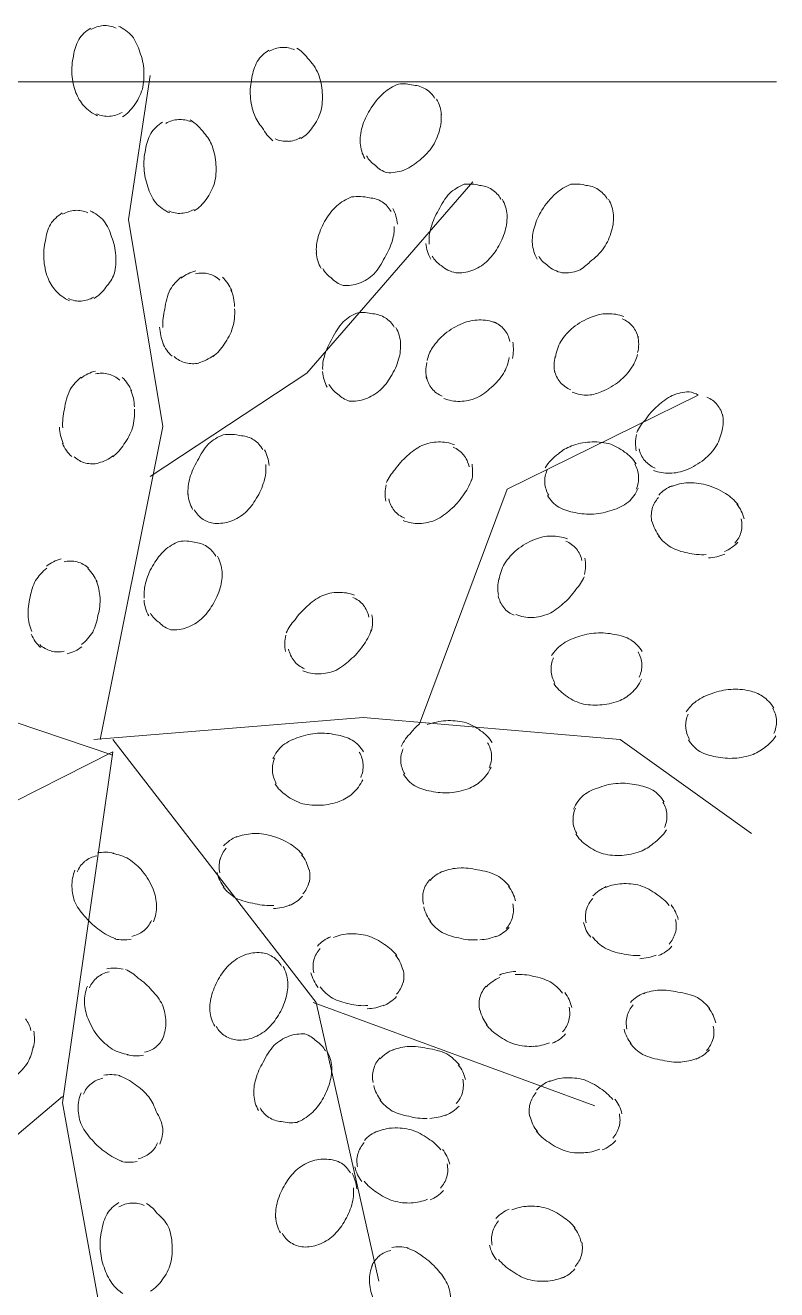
# Model space of a CAD drawing. Header units: metres. Extents: x 14 to 155, y 0 to 125.
# Drawn here: x 54.374 to 54.758, y 110.645 to 111.291 of the extents above; entities that cross this region are included whole.
import ezdxf

# ---------------------------------------------------------------- set-up
doc = ezdxf.new("R2010")
doc.units = ezdxf.units.M
doc.layers.add('PDF_Geometry', color=7, linetype='Continuous', true_color=0xc0c0c0)

msp = doc.modelspace()

# ---------------------------------------------------------------- linework, layer by layer
at = {"layer": 'PDF_Geometry', "color": 0, "lineweight": 0}
for points in [[(54.407, 111.28953, 0.107116), (54.401, 111.28371, 0.088824), (54.39837, 111.27546, 0.074265), (54.39753, 111.2659, 0.074849), (54.39959, 111.25652, 0.088992), (54.40362, 111.24987, 0.102553), (54.41065, 111.24471)], [(54.42331, 111.24424, 0.107116), (54.42931, 111.25006, 0.088824), (54.43353, 111.2584, 0.074265), (54.43428, 111.26787, 0.08184), (54.43222, 111.27734, 0.088992), (54.42828, 111.28549, 0.102553), (54.42125, 111.29065)], [(54.49822, 111.27828, 0.112979), (54.49222, 111.27247, 0.088824), (54.4895, 111.26421, 0.074265), (54.48875, 111.25475, 0.074849), (54.49081, 111.24528, 0.088992), (54.49484, 111.23871, 0.102553), (54.50028, 111.23196)], [(54.51453, 111.23309, 0.112979), (54.52053, 111.2389, 0.088824), (54.52475, 111.24715, 0.074265), (54.5255, 111.25672, 0.074849), (54.52353, 111.26609, 0.088992), (54.51791, 111.27425, 0.102553), (54.51247, 111.2794)], [(54.57847, 111.25831, 0.13598), (54.5721, 111.26037, 0.102689), (54.56441, 111.26094, 0.089013), (54.55691, 111.25644, 0.073797), (54.54978, 111.24772, 0.072677), (54.54585, 111.239, 0.090683), (54.54491, 111.23037)], [(54.46006, 111.19624, 0.112979), (54.46606, 111.20206, 0.088824), (54.47038, 111.2104, 0.074265), (54.47113, 111.21987, 0.074849), (54.46916, 111.22934, 0.088992), (54.46513, 111.2359, 0.102553), (54.458, 111.24265)], [(54.5526, 111.2194, 0.125626), (54.5585, 111.21575, 0.102689), (54.56676, 111.21687, 0.089013), (54.57426, 111.22137, 0.073797), (54.58138, 111.2284, 0.072677), (54.58532, 111.23722, 0.090683), (54.58625, 111.24584)], [(54.44384, 111.24152, 0.107116), (54.43784, 111.23571, 0.088824), (54.43512, 111.22737, 0.074265), (54.43437, 111.2179, 0.074849), (54.43634, 111.20852, 0.088992), (54.44038, 111.20027, 0.102553), (54.4475, 111.19512)], [(54.61213, 111.20712, 0.13598), (54.60576, 111.20919, 0.102689), (54.59798, 111.20975, 0.089013), (54.59057, 111.20515, 0.073797), (54.58494, 111.19653, 0.072677), (54.5811, 111.18781, 0.090683), (54.58007, 111.17918)], [(54.66651, 111.20713, 0.13598), (54.66013, 111.20919, 0.102689), (54.65245, 111.20975, 0.089013), (54.64495, 111.20516, 0.073797), (54.63773, 111.19653, 0.072677), (54.63388, 111.18781, 0.090683), (54.63285, 111.17919)], [(54.55607, 111.20075, 0.13598), (54.54969, 111.20281, 0.102689), (54.54041, 111.20328, 0.089013), (54.53291, 111.19878, 0.073797), (54.52729, 111.19174, 0.072677), (54.52344, 111.18303, 0.090683), (54.5225, 111.1744)], [(54.39256, 111.19511, 0.107116), (54.38656, 111.1893, 0.088824), (54.38394, 111.18096, 0.074265), (54.38319, 111.17149, 0.074849), (54.38516, 111.16211, 0.088992), (54.38919, 111.15546, 0.102553), (54.39622, 111.1503)], [(54.40888, 111.15143, 0.107116), (54.41488, 111.15724, 0.088824), (54.41919, 111.16399, 0.074265), (54.41994, 111.17346, 0.08184), (54.41778, 111.18293, 0.088992), (54.41384, 111.19108, 0.102553), (54.40681, 111.19624)], [(54.58626, 111.16821, 0.125626), (54.59366, 111.16456, 0.102689), (54.60191, 111.16568, 0.089013), (54.60942, 111.17018, 0.073797), (54.61504, 111.17722, 0.072677), (54.61888, 111.18594, 0.090683), (54.61991, 111.19456)], [(54.64064, 111.16822, 0.125626), (54.64814, 111.16456, 0.102689), (54.65639, 111.16569, 0.089013), (54.66229, 111.17019, 0.073797), (54.66942, 111.17722, 0.072677), (54.67335, 111.18594, 0.090683), (54.67429, 111.19456)], [(54.53019, 111.16184, 0.13598), (54.5361, 111.15809, 0.102689), (54.54435, 111.15921, 0.089013), (54.55185, 111.16381, 0.073797), (54.55738, 111.17243, 0.072677), (54.56132, 111.18115, 0.090683), (54.56226, 111.18818)], [(54.4535, 111.1624, 0.087268), (54.44778, 111.15602, 0.079764), (54.44497, 111.14599, 0.081618), (54.44403, 111.13652)], [(54.46963, 111.12171, 0.087268), (54.47535, 111.12808, 0.079764), (54.47966, 111.13652, 0.081618), (54.48069, 111.14608)], [(54.55766, 111.14149, 0.13598), (54.55129, 111.14356, 0.102689), (54.5436, 111.14412, 0.089013), (54.5361, 111.13952, 0.073797), (54.53057, 111.1309, 0.072677), (54.52663, 111.12218, 0.090683), (54.52569, 111.11515)], [(54.61392, 111.13896, 0.102), (54.60567, 111.14046, 0.09382), (54.59723, 111.13868, 0.075517), (54.58813, 111.13334, 0.072693), (54.58185, 111.12631, 0.088362), (54.57904, 111.11974)], [(54.67954, 111.14215, 0.102), (54.67129, 111.14365, 0.09382), (54.66286, 111.14187, 0.075517), (54.65376, 111.13662, 0.072693), (54.64739, 111.1295, 0.088362), (54.64467, 111.12134)], [(54.53348, 111.10258, 0.125626), (54.53929, 111.09893, 0.102689), (54.54754, 111.10005, 0.089013), (54.55504, 111.10455, 0.073797), (54.56057, 111.11159, 0.072677), (54.56451, 111.1204, 0.090683), (54.56545, 111.12893)], [(54.58757, 111.10034, 0.102), (54.59582, 111.09884, 0.09382), (54.60436, 111.10062, 0.075517), (54.61186, 111.10596, 0.072693), (54.61814, 111.11309, 0.088362), (54.62095, 111.12125)], [(54.6532, 111.10353, 0.102), (54.66145, 111.10203, 0.09382), (54.66839, 111.1039, 0.075517), (54.67739, 111.10915, 0.072693), (54.68376, 111.11628, 0.088362), (54.68658, 111.12284)], [(54.40231, 111.1112, 0.087268), (54.3966, 111.10483, 0.072677), (54.39369, 111.0948, 0.081618), (54.39285, 111.08523)], [(54.56583, 110.92248, -0.102553), (54.57099, 110.92961, -0.088992), (54.5752, 110.93402), (54.62001, 111.05402), (54.71761, 111.10203, 0.102), (54.71292, 111.10372, 0.09382), (54.70439, 111.10184, 0.075517), (54.69698, 111.09659, 0.072693), (54.69061, 111.08947, 0.088362), (54.6862, 111.0829)], [(54.41835, 111.07052, 0.087268), (54.42407, 111.07689, 0.079764), (54.42847, 111.08533, 0.081618), (54.4295, 111.0948)], [(54.49054, 111.07914, 0.13598), (54.48416, 111.08121, 0.102689), (54.47479, 111.08168, 0.089013), (54.46729, 111.07717, 0.073797), (54.46176, 111.06855, 0.072677), (54.45782, 111.05974, 0.090683), (54.45688, 111.05111)], [(54.69483, 111.06359, 0.102), (54.70308, 111.06209, 0.09382), (54.71161, 111.06387, 0.075517), (54.72061, 111.06912, 0.072693), (54.72699, 111.07625, 0.088362), (54.7298, 111.0844)], [(54.59311, 111.07662, 0.102), (54.58486, 111.07812, 0.09382), (54.57642, 111.07624, 0.075517), (54.56892, 111.07099, 0.072693), (54.56264, 111.06387, 0.088362), (54.55823, 111.0573)], [(54.68583, 111.06696, 0.112979), (54.68002, 111.07296, 0.092185), (54.67177, 111.07728, 0.074265), (54.6622, 111.07803, 0.074849), (54.65283, 111.07606, 0.088992), (54.64617, 111.07203, 0.102553), (54.63942, 111.0649)], [(54.46466, 111.03855, 0.13598), (54.47048, 111.03649, 0.102689), (54.47873, 111.03761, 0.089013), (54.48623, 111.04211, 0.073797), (54.49176, 111.04924, 0.072677), (54.4957, 111.05796, 0.090683), (54.49663, 111.06658)], [(54.56686, 111.0379, 0.102), (54.57511, 111.0364, 0.09382), (54.58354, 111.03827, 0.075517), (54.59104, 111.04352, 0.072693), (54.59733, 111.05065, 0.088362), (54.60173, 111.0588)], [(54.73796, 111.04606, 0.087268), (54.73158, 111.05178, 0.079764), (54.72155, 111.05618, 0.081618), (54.71199, 111.05721)], [(54.64055, 111.05074, 0.112979), (54.64636, 111.04474, 0.092185), (54.6547, 111.04202, 0.074265), (54.66417, 111.04127, 0.074849), (54.67364, 111.04324, 0.088992), (54.6818, 111.04728, 0.102553), (54.68695, 111.0544)], [(54.65077, 111.02852, 0.102), (54.64252, 111.03002, 0.09382), (54.63398, 111.02824, 0.075517), (54.62498, 111.02299, 0.072693), (54.61861, 111.01587, 0.088362), (54.6158, 111.00771)], [(54.69727, 111.03003, 0.087268), (54.70364, 111.02431, 0.072677), (54.71208, 111.0214, 0.081618), (54.72164, 111.02056)], [(54.46645, 111.02467, 0.125626), (54.46007, 111.02683, 0.102689), (54.45238, 111.0273, 0.089013), (54.44488, 111.0227, 0.073797), (54.43935, 111.01567, 0.072677), (54.43541, 111.00695, 0.090683), (54.43448, 110.99833)], [(54.38469, 111.01361, 0.087268), (54.37897, 111.00723, 0.079764), (54.37616, 110.99879, 0.081618), (54.37522, 110.98923)], [(54.44226, 110.98576, 0.132733), (54.44807, 110.98211, 0.102689), (54.45632, 110.98323, 0.089013), (54.46382, 110.98773, 0.073797), (54.46935, 110.99477, 0.072677), (54.47329, 111.00358, 0.090683), (54.47423, 111.01211)], [(54.62442, 110.9899, 0.102), (54.63267, 110.9884, 0.09382), (54.6412, 110.99027, 0.075517), (54.64861, 110.99552, 0.072693), (54.65499, 111.00265, 0.088362), (54.65939, 111.00921)], [(54.40241, 110.97451, 0.087268), (54.40813, 110.98089, 0.079764), (54.41085, 110.98933, 0.081618), (54.41188, 110.99879)], [(54.54192, 110.99974, 0.102), (54.53367, 111.00124, 0.09382), (54.52523, 110.99945, 0.075517), (54.51773, 110.99411, 0.072693), (54.51145, 110.98708, 0.088362), (54.50704, 110.98052)], [(54.51558, 110.96111, 0.102), (54.52383, 110.95961, 0.09382), (54.53236, 110.96139, 0.075517), (54.53976, 110.96674, 0.072693), (54.54614, 110.97386, 0.088362), (54.55054, 110.98202)], [(54.68902, 110.97096, 0.107116), (54.68321, 110.97696, 0.092185), (54.67496, 110.97968, 0.074265), (54.66539, 110.98043, 0.074849), (54.65602, 110.97846, 0.088992), (54.64777, 110.97443, 0.102553), (54.64271, 110.9689)], [(54.64383, 110.95474, 0.107116), (54.64964, 110.94874, 0.092185), (54.65789, 110.94443, 0.074265), (54.66736, 110.94368, 0.074849), (54.67683, 110.94565, 0.088992), (54.6834, 110.94968, 0.102553), (54.68855, 110.9568)], [(54.75624, 110.94218, 0.107116), (54.75043, 110.94818, 0.088824), (54.74377, 110.9509, 0.074265), (54.73421, 110.95165, 0.074849), (54.72483, 110.94959, 0.088992), (54.71658, 110.94555, 0.102553), (54.71152, 110.94012)], [(54.61224, 110.92455, 0.112979), (54.60642, 110.93055, 0.088824), (54.59808, 110.93486, 0.074265), (54.58861, 110.93561, 0.074849), (54.57914, 110.93364)], [(54.54661, 110.91976, 0.112979), (54.5408, 110.92576, 0.092185), (54.53245, 110.92839, 0.074265), (54.52298, 110.92923, 0.074849), (54.51361, 110.92717, 0.088992), (54.50536, 110.92314, 0.102553), (54.5002, 110.91611)], [(54.71265, 110.92587, 0.107116), (54.71846, 110.91987, 0.088824), (54.72671, 110.91724, 0.074265), (54.73618, 110.91649, 0.074849), (54.74565, 110.91846, 0.088992), (54.75221, 110.92249, 0.102553), (54.75737, 110.92793)], [(54.56695, 110.90833, 0.112979), (54.57277, 110.90233, 0.088824), (54.58111, 110.89961, 0.074265), (54.59058, 110.89886, 0.074849), (54.59996, 110.90083, 0.088992), (54.60661, 110.90486, 0.102553), (54.61177, 110.91199)], [(54.50133, 110.90345, 0.112979), (54.50714, 110.89745, 0.088824), (54.51548, 110.89323, 0.074265), (54.52495, 110.89248, 0.074849), (54.53442, 110.89445, 0.088992), (54.54099, 110.89848, 0.102553), (54.54614, 110.90551)], [(54.70018, 110.89418, 0.112979), (54.69437, 110.90018, 0.088824), (54.68612, 110.9028, 0.074265), (54.67665, 110.90364, 0.074849), (54.66718, 110.90158, 0.088992), (54.65902, 110.89755, 0.102553), (54.65387, 110.89052)], [(54.51558, 110.86689, 0.087268), (54.5092, 110.87261, 0.079764), (54.49908, 110.87692, 0.081618), (54.48961, 110.87795)], [(54.65499, 110.87786, 0.112979), (54.6608, 110.87186, 0.092185), (54.66905, 110.86764, 0.074265), (54.67862, 110.8668, 0.074849), (54.68799, 110.86886, 0.088992), (54.69465, 110.87289, 0.102553), (54.7014, 110.87993)], [(54.43926, 110.83285, 0.102), (54.44076, 110.8411, 0.09382), (54.43898, 110.84954, 0.075517), (54.43364, 110.85863, 0.072693), (54.42651, 110.86501, 0.088362), (54.41836, 110.86773)], [(54.39904, 110.85919, 0.102), (54.39754, 110.85094, 0.09382), (54.39932, 110.84241, 0.075517), (54.40467, 110.83501, 0.072693), (54.41179, 110.82863, 0.088362), (54.41995, 110.82422)], [(54.62115, 110.85086, 0.087268), (54.61477, 110.85658, 0.079764), (54.60474, 110.85939, 0.081618), (54.59518, 110.86033)], [(54.4748, 110.85076, 0.087268), (54.48117, 110.84504, 0.072677), (54.4912, 110.84213, 0.081618), (54.50077, 110.84129)], [(54.70281, 110.8412, 0.087268), (54.69643, 110.84692, 0.072677), (54.6879, 110.85142, 0.081618), (54.67843, 110.85236)], [(54.58046, 110.83314, 0.087268), (54.58683, 110.82742, 0.072677), (54.59527, 110.82461, 0.081618), (54.60474, 110.82367)], [(54.56358, 110.8156, 0.087268), (54.55721, 110.82132, 0.079764), (54.54868, 110.82573, 0.081618), (54.53921, 110.82676)], [(54.66362, 110.82517, 0.087268), (54.66999, 110.81945, 0.079764), (54.67853, 110.81664, 0.081618), (54.68799, 110.8157)], [(54.50011, 110.81504, 0.132733), (54.4942, 110.8171, 0.102689), (54.48595, 110.81598, 0.089013), (54.47855, 110.81148, 0.073797), (54.47292, 110.80444, 0.072677), (54.46908, 110.79573, 0.090683), (54.46805, 110.7871)], [(54.44405, 110.7736, 0.102), (54.44555, 110.78185, 0.09382), (54.44377, 110.79038, 0.075517), (54.43842, 110.79779, 0.072693), (54.43139, 110.80416, 0.088362), (54.42483, 110.80857)], [(54.47583, 110.77454, 0.13598), (54.48221, 110.77247, 0.102689), (54.48999, 110.7736, 0.089013), (54.49739, 110.7781, 0.073797), (54.50302, 110.78513, 0.072677), (54.50686, 110.79385, 0.090683), (54.50789, 110.80248)], [(54.64834, 110.79648, 0.087268), (54.64196, 110.8022, 0.072677), (54.63352, 110.80501, 0.081618), (54.62405, 110.80595)], [(54.40542, 110.79994, 0.102), (54.40392, 110.79169, 0.09382), (54.4058, 110.78325, 0.075517), (54.41105, 110.77416, 0.072693), (54.41817, 110.76778, 0.088362), (54.42633, 110.76507)], [(54.52439, 110.79957, 0.087268), (54.53077, 110.79385, 0.072677), (54.5393, 110.79095, 0.081618), (54.54877, 110.7901)], [(54.72362, 110.78842, 0.087268), (54.71725, 110.79414, 0.079764), (54.70712, 110.79695, 0.081618), (54.69765, 110.79789)], [(54.60924, 110.78035, 0.087268), (54.61562, 110.77464, 0.079764), (54.62406, 110.77023, 0.081618), (54.63362, 110.76929)], [(54.52252, 110.77182, 0.125626), (54.51661, 110.77557, 0.102689), (54.50836, 110.77444, 0.089013), (54.50096, 110.76985, 0.073797), (54.49533, 110.76122, 0.072677), (54.49149, 110.75251, 0.090683), (54.49046, 110.74388)], [(54.68284, 110.77079, 0.087268), (54.68922, 110.76508, 0.072677), (54.69934, 110.76217, 0.081618), (54.70881, 110.76123)], [(54.34279, 110.74828, 0.102), (54.35105, 110.74678, 0.09382), (54.35948, 110.74856, 0.075517), (54.36858, 110.75391, 0.072693), (54.37495, 110.76103, 0.088362), (54.37767, 110.7691)], [(54.59556, 110.75963, 0.087268), (54.58918, 110.76535, 0.079764), (54.57915, 110.76817, 0.081618), (54.56958, 110.7691)], [(54.49824, 110.73291, 0.13598), (54.50461, 110.73085, 0.102689), (54.5124, 110.73038, 0.089013), (54.5198, 110.73488, 0.073797), (54.52543, 110.74191, 0.072677), (54.52927, 110.75073, 0.090683), (54.5303, 110.75926)], [(54.44246, 110.71922, 0.102), (54.44396, 110.72747, 0.09382), (54.44058, 110.73591, 0.075517), (54.43683, 110.74341, 0.072693), (54.4298, 110.74978, 0.088362), (54.42164, 110.75419)], [(54.67393, 110.74201, 0.087268), (54.66756, 110.74773, 0.072677), (54.65912, 110.75223, 0.081618), (54.64965, 110.75307)], [(54.40223, 110.74556, 0.102), (54.40074, 110.73731, 0.09382), (54.40252, 110.72878, 0.075517), (54.40786, 110.72138, 0.072693), (54.41499, 110.715, 0.088362), (54.42314, 110.71059)], [(54.55487, 110.74191, 0.087268), (54.56124, 110.73619, 0.079764), (54.56968, 110.73348, 0.081618), (54.57915, 110.73245)], [(54.58599, 110.71641, 0.087268), (54.57962, 110.72213, 0.079764), (54.57109, 110.72654, 0.081618), (54.56162, 110.72748)], [(54.63484, 110.72598, 0.087268), (54.64121, 110.72026, 0.072677), (54.64965, 110.71576, 0.081618), (54.65922, 110.71482)], [(54.53527, 110.70947, 0.125626), (54.52787, 110.71154, 0.102689), (54.51962, 110.71041, 0.089013), (54.51212, 110.70591, 0.073797), (54.50658, 110.69878, 0.072677), (54.50265, 110.69007, 0.090683), (54.50171, 110.68144)], [(54.54681, 110.70038, 0.087268), (54.55318, 110.69466, 0.079764), (54.56171, 110.69026, 0.081618), (54.57118, 110.68922)], [(54.50949, 110.66888, 0.125626), (54.51587, 110.66672, 0.102689), (54.52356, 110.66794, 0.089013), (54.53106, 110.67244, 0.073797), (54.53659, 110.67947, 0.072677), (54.54052, 110.68829, 0.090683), (54.54146, 110.69691)], [(54.42146, 110.68941, 0.112979), (54.41546, 110.68359, 0.088824), (54.41274, 110.67525, 0.074265), (54.41199, 110.66578, 0.074849), (54.41396, 110.65631, 0.088992), (54.41799, 110.64815, 0.102553), (54.42352, 110.643)], [(54.43768, 110.64412, 0.107116), (54.44368, 110.64994, 0.088824), (54.44799, 110.65828, 0.074265), (54.44874, 110.66775, 0.074849), (54.44677, 110.67722, 0.088992), (54.44115, 110.68378, 0.102553), (54.43561, 110.68894)], [(54.65481, 110.67638, 0.087268), (54.64844, 110.6821, 0.072677), (54.6399, 110.6866, 0.081618), (54.63043, 110.68754)], [(54.58975, 110.63119, 0.102), (54.59125, 110.63944, 0.09382), (54.58937, 110.64797, 0.075517), (54.58412, 110.65538, 0.072693), (54.577, 110.66175, 0.088362), (54.56884, 110.66616)], [(54.61562, 110.66035, 0.087268), (54.622, 110.65463, 0.072677), (54.63053, 110.65013, 0.081618), (54.64, 110.64929)], [(54.55112, 110.65753, 0.102), (54.54962, 110.64928, 0.09382), (54.5514, 110.64085, 0.075517), (54.55665, 110.63175, 0.072693), (54.56378, 110.62538, 0.088362), (54.57034, 110.62257)]]:
    msp.add_lwpolyline(points, format="xyb", dxfattribs=at)
for points in [[(54.15752, 111.26205), (54.75764, 111.26207)], [(54.41198, 110.92604), (54.44394, 111.08608), (54.42641, 111.19174), (54.43756, 111.26534)], [(54.43757, 111.06049), (54.51754, 111.11327), (54.60238, 111.21097)], [(54.1159, 110.96925), (54.17834, 110.98847), (54.26638, 110.96926), (54.41835, 110.91807)], [(54.40879, 110.92604), (54.54642, 110.9373), (54.67768, 110.92605), (54.7449, 110.87805)], [(54.41835, 110.92604), (54.52243, 110.7916), (54.5544, 110.64919)], [(54.18632, 110.68443), (54.20713, 110.72924), (54.29188, 110.85563), (54.41835, 110.91967), (54.39277, 110.74041), (54.41996, 110.59003)], [(54.52074, 110.7916), (54.66475, 110.73882)], [(54.39277, 110.7436), (54.25833, 110.62996)]]:
    msp.add_lwpolyline(points, dxfattribs=at)
for centre, radius, start, end in [((54.46385, 111.14991), 0.01452, 75.94207, 102.44847), ((54.46109, 111.1479), 0.01962, 22.65481, 47.22821), ((54.46204, 111.13629), 0.01962, 202.65481, 227.22821), ((54.41266, 111.09871), 0.01452, 75.94207, 102.44847), ((54.45928, 111.1326), 0.01452, 255.94207, 282.44847), ((54.4099, 111.09662), 0.01962, 22.65481, 47.22821), ((54.41076, 111.08501), 0.01962, 202.65481, 227.22821), ((54.408, 111.08141), 0.01452, 255.94207, 282.44847), ((54.71185, 111.03761), 0.01962, 112.65481, 137.22821), ((54.70816, 111.04037), 0.01452, 165.94207, 192.44847), ((54.72547, 111.03571), 0.01452, 345.94207, 12.44847), ((54.72346, 111.04016), 0.01962, 292.65481, 317.22821), ((54.39664, 111.00271), 0.01452, 75.94207, 102.44847), ((54.39228, 110.99902), 0.01962, 22.65481, 47.22821), ((54.39483, 110.98741), 0.01962, 202.65481, 227.22821), ((54.39047, 110.98531), 0.01452, 255.94207, 282.44847), ((54.48938, 110.85835), 0.01962, 112.65481, 137.22821), ((54.48729, 110.86111), 0.01452, 165.94207, 192.44847), ((54.50468, 110.85654), 0.01452, 345.94207, 12.44847), ((54.59495, 110.84072), 0.01962, 112.65481, 137.22821), ((54.59135, 110.84508), 0.01452, 165.94207, 192.44847), ((54.6782, 110.83276), 0.01962, 112.65481, 137.22821), ((54.50099, 110.8593), 0.01962, 292.65481, 317.22821), ((54.60866, 110.83892), 0.01452, 345.94207, 12.44847), ((54.67451, 110.83552), 0.01452, 165.94207, 192.44847), ((54.60656, 110.84327), 0.01962, 292.65481, 317.22821), ((54.69191, 110.83086), 0.01452, 345.94207, 12.44847), ((54.53739, 110.80716), 0.01962, 112.65481, 137.22821), ((54.68981, 110.83371), 0.01962, 292.65481, 317.22821), ((54.53529, 110.80992), 0.01452, 165.94207, 192.44847), ((54.55269, 110.80526), 0.01452, 345.94207, 12.44847), ((54.62383, 110.78635), 0.01962, 112.65481, 137.22821), ((54.69743, 110.77838), 0.01962, 112.65481, 137.22821), ((54.549, 110.80802), 0.01962, 292.65481, 317.22821), ((54.62014, 110.7907), 0.01452, 165.94207, 192.44847), ((54.63744, 110.78613), 0.01452, 345.94207, 12.44847), ((54.69533, 110.78114), 0.01452, 165.94207, 192.44847), ((54.71113, 110.77648), 0.01452, 345.94207, 12.44847), ((54.63544, 110.7889), 0.01962, 292.65481, 317.22821), ((54.56936, 110.7495), 0.01962, 112.65481, 137.22821), ((54.70904, 110.78084), 0.01962, 292.65481, 317.22821), ((54.56567, 110.75386), 0.01452, 165.94207, 192.44847), ((54.58307, 110.74929), 0.01452, 345.94207, 12.44847), ((54.64943, 110.73356), 0.01962, 112.65481, 137.22821), ((54.58097, 110.75205), 0.01962, 292.65481, 317.22821), ((54.64574, 110.73633), 0.01452, 165.94207, 192.44847), ((54.66313, 110.73166), 0.01452, 345.94207, 12.44847), ((54.56139, 110.70787), 0.01962, 112.65481, 137.22821), ((54.66104, 110.73443), 0.01962, 292.65481, 317.22821), ((54.5577, 110.71073), 0.01452, 165.94207, 192.44847), ((54.5751, 110.70607), 0.01452, 345.94207, 12.44847), ((54.573, 110.70883), 0.01962, 292.65481, 317.22821), ((54.62861, 110.66794), 0.01962, 112.65481, 137.22821), ((54.62652, 110.6707), 0.01452, 165.94207, 192.44847), ((54.64391, 110.66603), 0.01452, 345.94207, 12.44847), ((54.64022, 110.6688), 0.01962, 292.65481, 317.22821)]:
    msp.add_arc(centre, radius, start, end, dxfattribs=at)
for points in [[(54.41356, 111.29084), (54.41131, 111.29074), (54.40915, 111.28999), (54.40718, 111.28887)], [(54.42012, 111.28962), (54.41806, 111.29056), (54.41581, 111.29103), (54.41356, 111.29084)], [(54.50478, 111.27968), (54.50253, 111.27959), (54.50037, 111.27884), (54.49841, 111.27772)], [(54.51134, 111.27847), (54.50928, 111.2794), (54.50703, 111.27987), (54.50478, 111.27968)], [(54.58307, 111.25353), (54.58194, 111.2555), (54.58044, 111.25719), (54.57847, 111.25841)], [(54.58635, 111.24537), (54.58607, 111.24819), (54.58532, 111.25091), (54.58391, 111.25334)], [(54.41018, 111.24574), (54.41225, 111.2448), (54.4145, 111.24434), (54.41675, 111.24452)], [(54.41675, 111.24452), (54.419, 111.24462), (54.42115, 111.24537), (54.42312, 111.24649)], [(54.45191, 111.24284), (54.44966, 111.24274), (54.4475, 111.24199), (54.44553, 111.24087)], [(54.45847, 111.24162), (54.45641, 111.24256), (54.45416, 111.24303), (54.45191, 111.24284)], [(54.50141, 111.233), (54.50347, 111.23206), (54.50572, 111.23159), (54.50797, 111.23178)], [(54.50797, 111.23168), (54.51022, 111.23178), (54.51238, 111.23253), (54.51435, 111.23365)], [(54.54482, 111.23084), (54.5451, 111.22803), (54.54585, 111.22531), (54.54725, 111.22287)], [(54.5481, 111.22428), (54.54922, 111.22231), (54.55072, 111.22062), (54.55269, 111.2194)], [(54.61673, 111.20225), (54.6156, 111.20422), (54.6141, 111.2059), (54.61213, 111.20712)], [(54.6711, 111.20225), (54.66998, 111.20422), (54.66848, 111.20591), (54.66651, 111.20713)], [(54.40569, 111.19521), (54.40362, 111.19615), (54.40137, 111.19661), (54.39912, 111.19643)], [(54.45359, 111.19493), (54.45584, 111.19502), (54.458, 111.19577), (54.45997, 111.1969)], [(54.56066, 111.19587), (54.55954, 111.19784), (54.55804, 111.19953), (54.55607, 111.20075)], [(54.56394, 111.1894), (54.56366, 111.19221), (54.56291, 111.19493), (54.56151, 111.19737)], [(54.61991, 111.19419), (54.61963, 111.197), (54.61888, 111.19972), (54.61748, 111.20215)], [(54.67429, 111.19419), (54.67401, 111.197), (54.67326, 111.19972), (54.67185, 111.20216)], [(54.39912, 111.19643), (54.39687, 111.19633), (54.39472, 111.19558), (54.39275, 111.19446)], [(54.44703, 111.19615), (54.44909, 111.19521), (54.45134, 111.19474), (54.45359, 111.19493)], [(54.57848, 111.17956), (54.57876, 111.17675), (54.57951, 111.17403), (54.58091, 111.17159)], [(54.63285, 111.17956), (54.63313, 111.17675), (54.63388, 111.17403), (54.63529, 111.17159)], [(54.52241, 111.17477), (54.52269, 111.17196), (54.52344, 111.16924), (54.52485, 111.16681)], [(54.58166, 111.17309), (54.58279, 111.17112), (54.58429, 111.16943), (54.58626, 111.16821)], [(54.63613, 111.17309), (54.63726, 111.17112), (54.63876, 111.16944), (54.64073, 111.16822)], [(54.46082, 111.16549), (54.4581, 111.16483), (54.45547, 111.16362), (54.45331, 111.16183)], [(54.52569, 111.16671), (54.52682, 111.16474), (54.52832, 111.16306), (54.53029, 111.16184)], [(54.47319, 111.1608), (54.4715, 111.1623), (54.46953, 111.16343), (54.46738, 111.16399)], [(54.40231, 111.15011), (54.40456, 111.15021), (54.40672, 111.15096), (54.40869, 111.15208)], [(54.48069, 111.1474), (54.4805, 111.1503), (54.47994, 111.15312), (54.47882, 111.15574)], [(54.39575, 111.15133), (54.39781, 111.15039), (54.40006, 111.14993), (54.40231, 111.15011)], [(54.56226, 111.13671), (54.56113, 111.13868), (54.55963, 111.14037), (54.55766, 111.14159)], [(54.61851, 111.1355), (54.6171, 111.13728), (54.61523, 111.13859), (54.61317, 111.13943)], [(54.68414, 111.13709), (54.68273, 111.13887), (54.68086, 111.14019), (54.67879, 111.14103)], [(54.44235, 111.1368), (54.44253, 111.1339), (54.4431, 111.13108), (54.44422, 111.12846)], [(54.56554, 111.12856), (54.56526, 111.13137), (54.56451, 111.13409), (54.5631, 111.13652)], [(54.62132, 111.1295), (54.62085, 111.13175), (54.61992, 111.13381), (54.61851, 111.1355)], [(54.68695, 111.13109), (54.68648, 111.13334), (54.68554, 111.1354), (54.68414, 111.13709)], [(54.68667, 111.12387), (54.68733, 111.12659), (54.68733, 111.1295), (54.68686, 111.13222)], [(54.62264, 111.12068), (54.62329, 111.1234), (54.62329, 111.12631), (54.62282, 111.12903)], [(54.44985, 111.12171), (54.45154, 111.12021), (54.4535, 111.11908), (54.45566, 111.11852)], [(54.46232, 111.11861), (54.46504, 111.11927), (54.46766, 111.12049), (54.46982, 111.12227)], [(54.64448, 111.12181), (54.64382, 111.11909), (54.64382, 111.11618), (54.64429, 111.11346)], [(54.40963, 111.1143), (54.40691, 111.11364), (54.40428, 111.11242), (54.40213, 111.11064)], [(54.422, 111.10961), (54.42032, 111.11111), (54.41835, 111.11224), (54.41619, 111.1128)], [(54.5256, 111.11402), (54.52588, 111.11121), (54.52663, 111.10849), (54.52804, 111.10605)], [(54.57895, 111.11862), (54.57829, 111.1159), (54.57829, 111.11299), (54.57876, 111.11027)], [(54.6442, 111.11468), (54.64467, 111.11243), (54.64561, 111.11037), (54.64701, 111.10868)], [(54.52888, 111.10746), (54.53001, 111.10549), (54.53151, 111.1038), (54.53348, 111.10258)], [(54.57867, 111.11149), (54.57913, 111.10924), (54.58007, 111.10718), (54.58148, 111.10549)], [(54.64711, 111.10868), (54.64851, 111.1069), (54.65039, 111.10559), (54.65245, 111.10475)], [(54.4295, 111.09611), (54.42932, 111.09902), (54.42875, 111.10183), (54.42763, 111.10446)], [(54.58148, 111.1054), (54.58289, 111.10362), (54.58476, 111.10231), (54.58682, 111.10146)], [(54.72736, 111.09706), (54.72595, 111.09884), (54.72408, 111.10015), (54.72202, 111.101)], [(54.73017, 111.09106), (54.7297, 111.09331), (54.72877, 111.09537), (54.72736, 111.09706)], [(54.72989, 111.08394), (54.73055, 111.08665), (54.73055, 111.08956), (54.73008, 111.09228)], [(54.39116, 111.08561), (54.39135, 111.0827), (54.39191, 111.07989), (54.39303, 111.07727)], [(54.68611, 111.08187), (54.68545, 111.07915), (54.68545, 111.07625), (54.68592, 111.07353)], [(54.49504, 111.07427), (54.49391, 111.07624), (54.49241, 111.07793), (54.49044, 111.07914)], [(54.49832, 111.06611), (54.49804, 111.06893), (54.49729, 111.07164), (54.49588, 111.07408)], [(54.5977, 111.07146), (54.59629, 111.07324), (54.59442, 111.07455), (54.59236, 111.0754)], [(54.68742, 111.07465), (54.68789, 111.0724), (54.68883, 111.07034), (54.69023, 111.06865)], [(54.39866, 111.07052), (54.40035, 111.06902), (54.40232, 111.06789), (54.40447, 111.06733)], [(54.41113, 111.06742), (54.41385, 111.06808), (54.41647, 111.0693), (54.41863, 111.07108)], [(54.60051, 111.06546), (54.60004, 111.06771), (54.59911, 111.06977), (54.5977, 111.07146)], [(54.69033, 111.06865), (54.69174, 111.06687), (54.69361, 111.06556), (54.69567, 111.06471)], [(54.60183, 111.05834), (54.60248, 111.06105), (54.60248, 111.06396), (54.60201, 111.06668)], [(54.64045, 111.06377), (54.63951, 111.06171), (54.63905, 111.05946), (54.63923, 111.05721)], [(54.68714, 111.06049), (54.68705, 111.06275), (54.6863, 111.0649), (54.68517, 111.06687)], [(54.55814, 111.05618), (54.55748, 111.05346), (54.55748, 111.05055), (54.55795, 111.04783)], [(54.63923, 111.05721), (54.63933, 111.05496), (54.64008, 111.05281), (54.6412, 111.05084)], [(54.68592, 111.05393), (54.68686, 111.05599), (54.68733, 111.05824), (54.68714, 111.06049)], [(54.71236, 111.05721), (54.70945, 111.05703), (54.70664, 111.05646), (54.70402, 111.05534)], [(54.45679, 111.05158), (54.45707, 111.04877), (54.45782, 111.04605), (54.45923, 111.04361)], [(54.55945, 111.04905), (54.55992, 111.0468), (54.56086, 111.04474), (54.56226, 111.04305)], [(54.69727, 111.04971), (54.69577, 111.04803), (54.69464, 111.04606), (54.69408, 111.0439)], [(54.46007, 111.04342), (54.46119, 111.04145), (54.46269, 111.03977), (54.46466, 111.03855)], [(54.56226, 111.04305), (54.56367, 111.04127), (54.56554, 111.03996), (54.56761, 111.03911)], [(54.74105, 111.03884), (54.74039, 111.04156), (54.73918, 111.04418), (54.73739, 111.04634)], [(54.69417, 111.03734), (54.69483, 111.03462), (54.69605, 111.03199), (54.69783, 111.02984)], [(54.73636, 111.02637), (54.73786, 111.02806), (54.73899, 111.03003), (54.73955, 111.03218)], [(54.47104, 111.0198), (54.46991, 111.02177), (54.46841, 111.02345), (54.46645, 111.02467)], [(54.65536, 111.02346), (54.65395, 111.02524), (54.65208, 111.02655), (54.65002, 111.0274)], [(54.65817, 111.01746), (54.6577, 111.01971), (54.65677, 111.02177), (54.65536, 111.02346)], [(54.39201, 111.01829), (54.38929, 111.01764), (54.38666, 111.01642), (54.38451, 111.01464)], [(54.40607, 111.01361), (54.40438, 111.01511), (54.40241, 111.01623), (54.40026, 111.01679)], [(54.47432, 111.01173), (54.47404, 111.01455), (54.47329, 111.01727), (54.47188, 111.0197)], [(54.65949, 111.01034), (54.66014, 111.01305), (54.66014, 111.01596), (54.65967, 111.01868)], [(54.72286, 111.01887), (54.72577, 111.01906), (54.72858, 111.01962), (54.73121, 111.02074)], [(54.41188, 110.99851), (54.41169, 111.00142), (54.41113, 111.00423), (54.41001, 111.00686)], [(54.6157, 111.00818), (54.61505, 111.00546), (54.61505, 111.00255), (54.61552, 110.99983)], [(54.43438, 110.9972), (54.43466, 110.99439), (54.43541, 110.99167), (54.43682, 110.98923)], [(54.54651, 110.99467), (54.54511, 110.99646), (54.54323, 110.99777), (54.54117, 110.99861)], [(54.61542, 110.99946), (54.61589, 110.99721), (54.61683, 110.99515), (54.61823, 110.99346)], [(54.43766, 110.99064), (54.43879, 110.98867), (54.44029, 110.98698), (54.44226, 110.98576)], [(54.54933, 110.98858), (54.54886, 110.99083), (54.54792, 110.99289), (54.54651, 110.99458)], [(54.61823, 110.99346), (54.61964, 110.99168), (54.62152, 110.99036), (54.62358, 110.98952)], [(54.37513, 110.98951), (54.37532, 110.9866), (54.37588, 110.98379), (54.37701, 110.98117)], [(54.55064, 110.98146), (54.55129, 110.98417), (54.55129, 110.98708), (54.55083, 110.9898)], [(54.50686, 110.97939), (54.5062, 110.97667), (54.5062, 110.97377), (54.50667, 110.97105)], [(54.38104, 110.97451), (54.38273, 110.97301), (54.38469, 110.97189), (54.38685, 110.97132)], [(54.3951, 110.96982), (54.39782, 110.97048), (54.40044, 110.9717), (54.4026, 110.97348)], [(54.50826, 110.97227), (54.50873, 110.97002), (54.50967, 110.96795), (54.51107, 110.96627)], [(54.68883, 110.9644), (54.68874, 110.96665), (54.68799, 110.9688), (54.68686, 110.97077)], [(54.51107, 110.96617), (54.51248, 110.96439), (54.51436, 110.96308), (54.51642, 110.96223)], [(54.64364, 110.96777), (54.64271, 110.96571), (54.64224, 110.96346), (54.64242, 110.96121)], [(54.68752, 110.95793), (54.68846, 110.95999), (54.68893, 110.96224), (54.68874, 110.96449)], [(54.64242, 110.96121), (54.64252, 110.95896), (54.64327, 110.9568), (54.64439, 110.95483)], [(54.71246, 110.93899), (54.71152, 110.93693), (54.71105, 110.93468), (54.71124, 110.93243)], [(54.75765, 110.93562), (54.75756, 110.93787), (54.75681, 110.94002), (54.75568, 110.94199)], [(54.71124, 110.93243), (54.71133, 110.93018), (54.71209, 110.92802), (54.71321, 110.92605)], [(54.75634, 110.92905), (54.75727, 110.93112), (54.75774, 110.93337), (54.75756, 110.93562)], [(54.54633, 110.9132), (54.54623, 110.91545), (54.54548, 110.91761), (54.54436, 110.91958)], [(54.56686, 110.92136), (54.56592, 110.9193), (54.56545, 110.91705), (54.56564, 110.9148)], [(54.61196, 110.91799), (54.61186, 110.92024), (54.61111, 110.92239), (54.60999, 110.92436)], [(54.50123, 110.91658), (54.5003, 110.91451), (54.49983, 110.91226), (54.50001, 110.91001)], [(54.54511, 110.90664), (54.54605, 110.9087), (54.54652, 110.91095), (54.54633, 110.9132)], [(54.56564, 110.9148), (54.56574, 110.91255), (54.56649, 110.91039), (54.56761, 110.90842)], [(54.61074, 110.91152), (54.61167, 110.91358), (54.61214, 110.91583), (54.61196, 110.91808)], [(54.50001, 110.91001), (54.50011, 110.90776), (54.50086, 110.90561), (54.50198, 110.90364)], [(54.70159, 110.88761), (54.70149, 110.88986), (54.70074, 110.89202), (54.69962, 110.89399)], [(54.6549, 110.89099), (54.65396, 110.88892), (54.65349, 110.88667), (54.65368, 110.88442)], [(54.70037, 110.88105), (54.70131, 110.88311), (54.70177, 110.88536), (54.70159, 110.88761)], [(54.65358, 110.88442), (54.65368, 110.88217), (54.65443, 110.88002), (54.65555, 110.87805)], [(54.48989, 110.87795), (54.48698, 110.87776), (54.48417, 110.8772), (54.48155, 110.87607)], [(54.41892, 110.86791), (54.4162, 110.86857), (54.41329, 110.86857), (54.41057, 110.8681)], [(54.47639, 110.87045), (54.47489, 110.86876), (54.47376, 110.86679), (54.4732, 110.86463)], [(54.51858, 110.85957), (54.51792, 110.86229), (54.5167, 110.86492), (54.51492, 110.86707)], [(54.40411, 110.86369), (54.40232, 110.86229), (54.40101, 110.86041), (54.40017, 110.85835)], [(54.4102, 110.8666), (54.40795, 110.86613), (54.40589, 110.86519), (54.4042, 110.86379)], [(54.4717, 110.85807), (54.47236, 110.85535), (54.47358, 110.85273), (54.47536, 110.85057)], [(54.58046, 110.85451), (54.57896, 110.85283), (54.57783, 110.85086), (54.57727, 110.8487)], [(54.59555, 110.86042), (54.59264, 110.86023), (54.58983, 110.85967), (54.58721, 110.85854)], [(54.51549, 110.8471), (54.51699, 110.84879), (54.51811, 110.85076), (54.51867, 110.85292)], [(54.62424, 110.84355), (54.62358, 110.84626), (54.62237, 110.84889), (54.62058, 110.85105)], [(54.67871, 110.85236), (54.67581, 110.85217), (54.67299, 110.85161), (54.67037, 110.85049)], [(54.50049, 110.8396), (54.50339, 110.83979), (54.5062, 110.84035), (54.50883, 110.84148)], [(54.66371, 110.84486), (54.66221, 110.84317), (54.66109, 110.8412), (54.66052, 110.83905)], [(54.7074, 110.83399), (54.70674, 110.8367), (54.70553, 110.83933), (54.70374, 110.84149)], [(54.57736, 110.84045), (54.57802, 110.83773), (54.57924, 110.83511), (54.58102, 110.83295)], [(54.61955, 110.82948), (54.62105, 110.83117), (54.62218, 110.83314), (54.62274, 110.8353)], [(54.4342, 110.82826), (54.43598, 110.82966), (54.4373, 110.83154), (54.43814, 110.8336)], [(54.65902, 110.83248), (54.65968, 110.82977), (54.6609, 110.82714), (54.66268, 110.82498)], [(54.41939, 110.82413), (54.42211, 110.82347), (54.42501, 110.82347), (54.42773, 110.82394)], [(54.42811, 110.82544), (54.43036, 110.82591), (54.43242, 110.82685), (54.43411, 110.82826)], [(54.53949, 110.82676), (54.53658, 110.82657), (54.53377, 110.82601), (54.53114, 110.82489)], [(54.60605, 110.82367), (54.60896, 110.82386), (54.61177, 110.82442), (54.6144, 110.82554)], [(54.70271, 110.82152), (54.70421, 110.8232), (54.70534, 110.82517), (54.7059, 110.82733)], [(54.52439, 110.81926), (54.52289, 110.81757), (54.52177, 110.8156), (54.52121, 110.81345)], [(54.56658, 110.80839), (54.56593, 110.8111), (54.56471, 110.81373), (54.56293, 110.81589)], [(54.68771, 110.81402), (54.69062, 110.8142), (54.69343, 110.81477), (54.69606, 110.81589)], [(54.4237, 110.80866), (54.42098, 110.80932), (54.41808, 110.80932), (54.41536, 110.80885)], [(54.50471, 110.81016), (54.50358, 110.81213), (54.50208, 110.81382), (54.50011, 110.81504)], [(54.50789, 110.8021), (54.50761, 110.80491), (54.50686, 110.80763), (54.50546, 110.81007)], [(54.41048, 110.80454), (54.4087, 110.80313), (54.40739, 110.80125), (54.40655, 110.79919)], [(54.41658, 110.80735), (54.41433, 110.80688), (54.41226, 110.80594), (54.41058, 110.80454)], [(54.51971, 110.80688), (54.52036, 110.80417), (54.52158, 110.80154), (54.52336, 110.79938)], [(54.62434, 110.80754), (54.62143, 110.80736), (54.61862, 110.80679), (54.61599, 110.80567)], [(54.56349, 110.79592), (54.56499, 110.7976), (54.56611, 110.79957), (54.56668, 110.80173)], [(54.60924, 110.80004), (54.60774, 110.79836), (54.60662, 110.79639), (54.60605, 110.79423)], [(54.65303, 110.78917), (54.65237, 110.79189), (54.65115, 110.79451), (54.64937, 110.79667)], [(54.69793, 110.79798), (54.69503, 110.7978), (54.69221, 110.79723), (54.68959, 110.79611)], [(54.54849, 110.78842), (54.5514, 110.7886), (54.55421, 110.78917), (54.55683, 110.79029)], [(54.68443, 110.79048), (54.68293, 110.7888), (54.68181, 110.78683), (54.68125, 110.78467)], [(54.37655, 110.77735), (54.37608, 110.7796), (54.37514, 110.78166), (54.37373, 110.78335)], [(54.46805, 110.78747), (54.46833, 110.78466), (54.46908, 110.78194), (54.47049, 110.77951)], [(54.60615, 110.78767), (54.6068, 110.78495), (54.60802, 110.78232), (54.60981, 110.78017)], [(54.72662, 110.7812), (54.72597, 110.78392), (54.72475, 110.78655), (54.72297, 110.7887)], [(54.37786, 110.76863), (54.37851, 110.77135), (54.37851, 110.77425), (54.37805, 110.77697)], [(54.47124, 110.77941), (54.47236, 110.77744), (54.47386, 110.77576), (54.47583, 110.77454)], [(54.64834, 110.7767), (54.64984, 110.77839), (54.65096, 110.78036), (54.65153, 110.78251)], [(54.67975, 110.77801), (54.6804, 110.77529), (54.68162, 110.77267), (54.6834, 110.77051)], [(54.44058, 110.7691), (54.44236, 110.7705), (54.44367, 110.77238), (54.44452, 110.77444)], [(54.52711, 110.76694), (54.52599, 110.76891), (54.52449, 110.7706), (54.52252, 110.77182)], [(54.63324, 110.7692), (54.63615, 110.76939), (54.63896, 110.76995), (54.64159, 110.77107)], [(54.72194, 110.76714), (54.72344, 110.76883), (54.72456, 110.7708), (54.72512, 110.77295)], [(54.42577, 110.76488), (54.42849, 110.76422), (54.43139, 110.76422), (54.43411, 110.76469)], [(54.43458, 110.76619), (54.43683, 110.76666), (54.43889, 110.7676), (54.44058, 110.769)], [(54.5303, 110.75888), (54.53002, 110.76169), (54.52927, 110.76441), (54.52786, 110.76685)], [(54.56987, 110.7692), (54.56696, 110.76901), (54.56415, 110.76845), (54.56152, 110.76732)], [(54.55487, 110.76329), (54.55337, 110.7616), (54.55224, 110.75963), (54.55168, 110.75748)], [(54.59865, 110.75232), (54.59799, 110.75504), (54.59677, 110.75767), (54.59499, 110.75982)], [(54.70853, 110.76123), (54.71144, 110.76142), (54.71425, 110.76198), (54.71687, 110.76311)], [(54.41339, 110.75297), (54.41114, 110.7525), (54.40908, 110.75156), (54.40739, 110.75016)], [(54.42211, 110.75428), (54.41939, 110.75494), (54.41649, 110.75494), (54.41377, 110.75447)], [(54.64993, 110.75317), (54.64703, 110.75298), (54.64421, 110.75242), (54.64159, 110.75129)], [(54.4073, 110.75006), (54.40552, 110.74866), (54.4042, 110.74678), (54.40336, 110.74472)], [(54.49046, 110.74435), (54.49074, 110.74154), (54.49149, 110.73882), (54.4929, 110.73638)], [(54.55177, 110.74923), (54.55243, 110.74651), (54.55365, 110.74388), (54.55543, 110.74173)], [(54.59396, 110.73995), (54.59546, 110.74163), (54.59659, 110.7436), (54.59715, 110.74576)], [(54.63484, 110.74567), (54.63334, 110.74398), (54.63221, 110.74201), (54.63165, 110.73985)], [(54.67862, 110.73479), (54.67797, 110.73751), (54.67675, 110.74014), (54.67497, 110.74229)], [(54.49365, 110.73779), (54.49477, 110.73582), (54.49627, 110.73413), (54.49824, 110.73291)], [(54.58046, 110.73245), (54.58337, 110.73263), (54.58618, 110.7332), (54.58881, 110.73432)], [(54.63175, 110.7332), (54.6324, 110.73048), (54.63362, 110.72785), (54.6354, 110.7257)], [(54.5619, 110.72757), (54.55899, 110.72738), (54.55618, 110.72682), (54.55355, 110.72569)], [(54.67394, 110.72232), (54.67544, 110.72401), (54.67656, 110.72598), (54.67712, 110.72814)], [(54.43739, 110.71463), (54.43918, 110.71603), (54.44049, 110.71791), (54.44133, 110.71997)], [(54.5469, 110.72007), (54.5454, 110.71838), (54.54427, 110.71641), (54.54371, 110.71426)], [(54.43139, 110.71181), (54.43364, 110.71228), (54.43571, 110.71322), (54.43739, 110.71463)], [(54.59059, 110.7091), (54.58993, 110.71182), (54.58871, 110.71445), (54.58693, 110.7166)], [(54.65893, 110.71482), (54.66184, 110.71501), (54.66465, 110.71557), (54.66728, 110.7167)], [(54.42258, 110.7105), (54.4253, 110.70984), (54.42821, 110.70984), (54.43092, 110.71031)], [(54.53987, 110.7046), (54.53874, 110.70657), (54.53724, 110.70826), (54.53527, 110.70947)], [(54.54212, 110.7076), (54.54277, 110.70488), (54.54399, 110.70226), (54.54577, 110.7001)], [(54.54315, 110.69644), (54.54287, 110.69926), (54.54212, 110.70197), (54.54071, 110.70441)], [(54.5859, 110.69673), (54.5874, 110.69841), (54.58853, 110.70038), (54.58909, 110.70254)], [(54.42793, 110.68913), (54.42568, 110.68903), (54.42352, 110.68828), (54.42155, 110.68716)], [(54.43449, 110.68791), (54.43243, 110.68884), (54.43018, 110.68931), (54.42793, 110.68913)], [(54.5709, 110.68922), (54.57381, 110.68941), (54.57662, 110.68997), (54.57924, 110.6911)], [(54.63072, 110.68754), (54.62781, 110.68735), (54.625, 110.68679), (54.62237, 110.68566)], [(54.50162, 110.68191), (54.5019, 110.6791), (54.50265, 110.67638), (54.50405, 110.67394)], [(54.61562, 110.68004), (54.61412, 110.67835), (54.613, 110.67638), (54.61243, 110.67423)], [(54.5049, 110.67375), (54.50602, 110.67178), (54.50752, 110.6701), (54.50949, 110.66888)], [(54.65781, 110.66916), (54.65715, 110.67188), (54.65594, 110.67451), (54.65415, 110.67666)], [(54.56931, 110.66625), (54.56659, 110.66691), (54.56368, 110.66691), (54.56096, 110.66644)], [(54.61093, 110.66757), (54.61159, 110.66485), (54.61281, 110.66222), (54.61459, 110.66007)], [(54.55459, 110.66204), (54.55281, 110.66063), (54.55149, 110.65875), (54.55065, 110.65669)], [(54.56059, 110.66494), (54.55834, 110.66447), (54.55628, 110.66354), (54.55459, 110.66213)], [(54.65472, 110.6567), (54.65622, 110.65838), (54.65734, 110.66035), (54.65791, 110.66251)], [(54.63972, 110.64919), (54.64262, 110.64938), (54.64544, 110.64994), (54.64806, 110.65107)]]:
    msp.add_open_spline(points, degree=3, dxfattribs=at)

doc.saveas('drawing.dxf')
